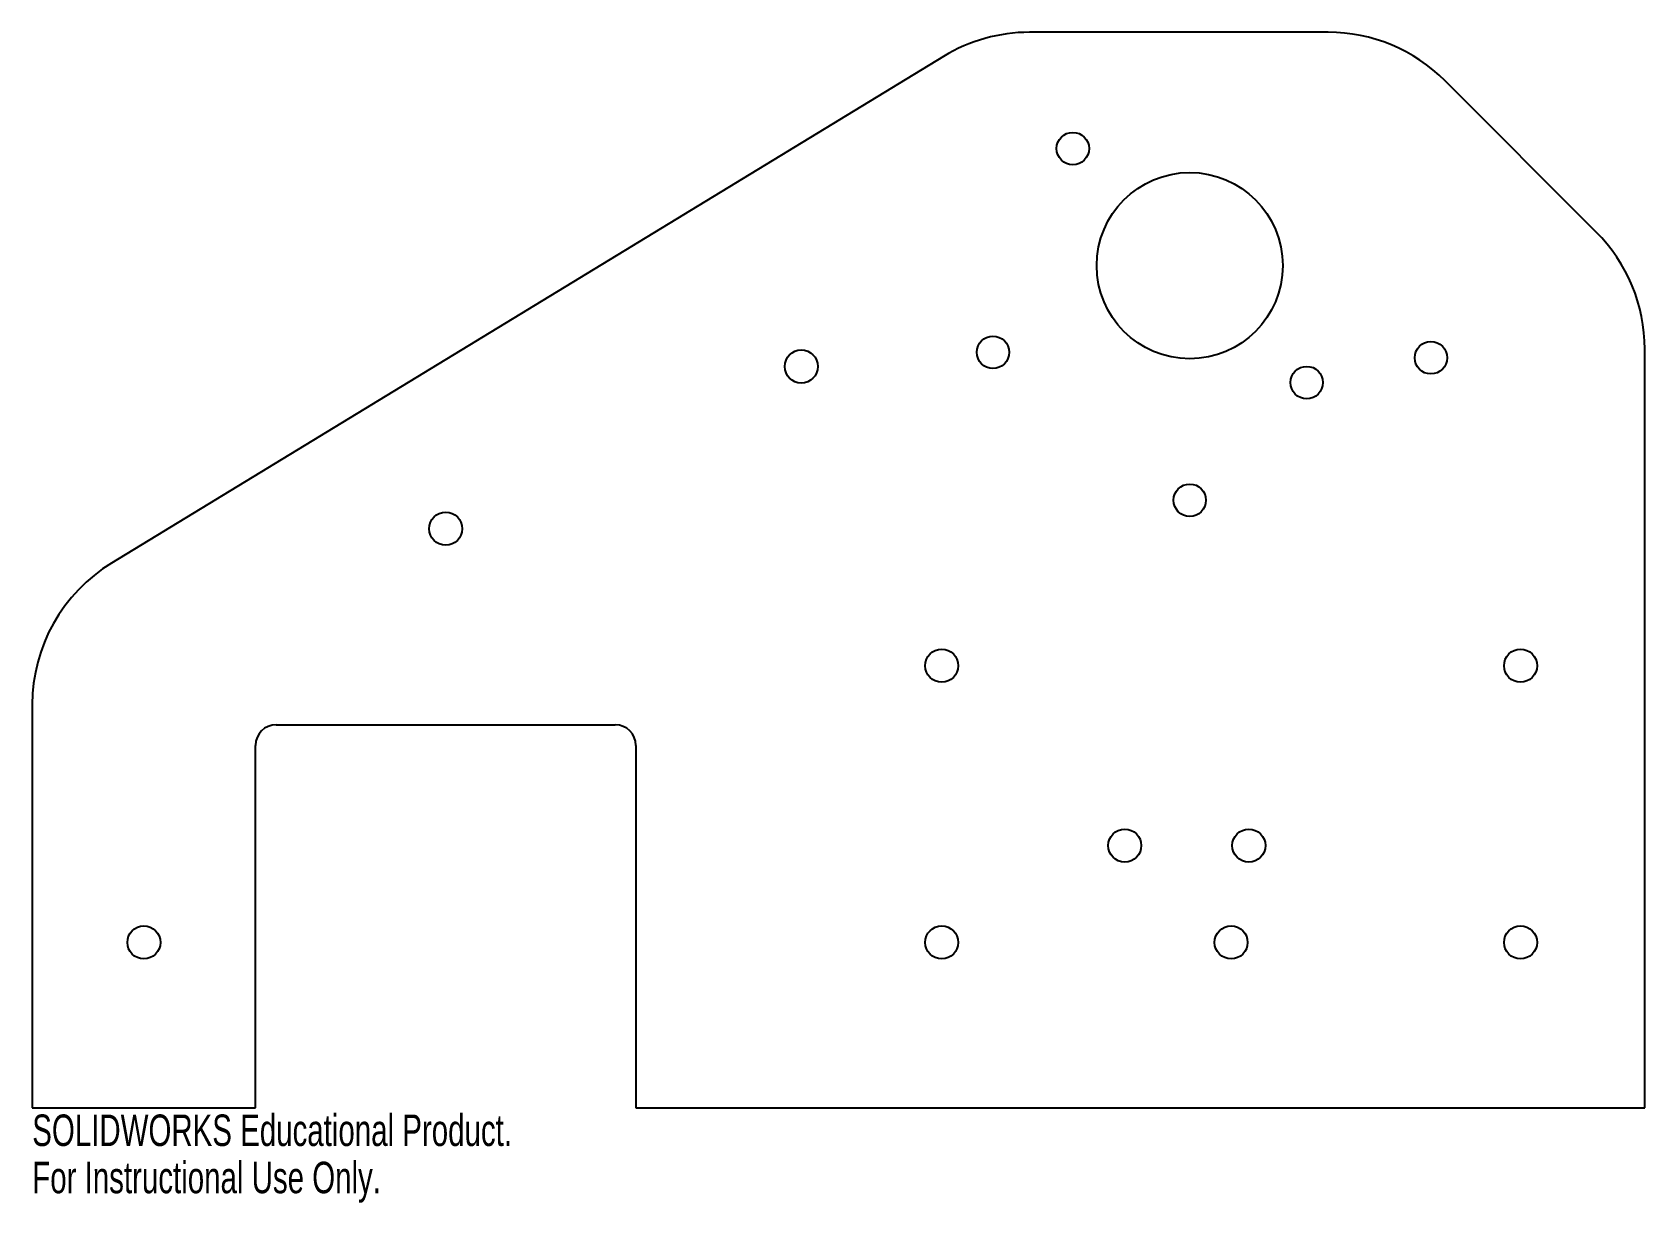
# Model space of a CAD drawing. Header units: inches. Extents: x -9.75 to 0, y -0.57 to 6.5.
import ezdxf

# ---------------------------------------------------------------- set-up
doc = ezdxf.new("R2010")
doc.units = ezdxf.units.IN
doc.header["$MEASUREMENT"] = 0
doc.styles.add('SLDTEXTSTYLE0', font='TXT', dxfattribs={"width": 0.7})

msp = doc.modelspace()

# ---------------------------------------------------------------- linework, layer by layer
at = {"color": 7, "linetype": 'Continuous', "lineweight": 25}
for p, q in [((-1.9142, 6.5), (-3.7196, 6.5)), ((-4.2395, 6.3542), (-9.2699, 3.2922)), ((-0.2929, 5.2929), (-1.2071, 6.2071)), ((0, 0), (0, 4.5858)), ((-9.75, 2.438), (-9.75, 0)), ((-8.275, 2.315), (-6.225, 2.315)), ((-8.4, 0), (-8.4, 2.19)), ((-6.1, 2.19), (-6.1, 0)), ((-9.75, 0), (-8.4, 0)), ((-6.1, 0), (0, 0))]:
    msp.add_line(p, q, dxfattribs=at)
for centre, radius in [((-3.458, 5.797), 0.098), ((-2.751, 5.09), 0.5625), ((-3.941, 4.566), 0.098), ((-1.293, 4.533), 0.098), ((-5.1, 4.4801), 0.1), ((-2.044, 4.383), 0.098), ((-2.751, 3.672), 0.098), ((-7.25, 3.5), 0.1), ((-4.251, 2.6721), 0.1), ((-0.751, 2.6721), 0.1), ((-3.1441, 1.5849), 0.1), ((-2.3941, 1.5849), 0.1), ((-9.075, 1), 0.1), ((-4.251, 1), 0.1), ((-2.501, 1), 0.1), ((-0.751, 1), 0.1)]:
    msp.add_circle(centre, radius, dxfattribs=at)
for centre, radius, start, end in [((-3.7196, 5.5), 1, 90, 121.32869), ((-1.9142, 5.5), 1, 45, 90), ((-1, 4.5858), 1, 0, 45), ((-8.75, 2.438), 1, 121.32869, 180), ((-8.275, 2.19), 0.125, 90, 180), ((-6.225, 2.19), 0.125, 0, 90)]:
    msp.add_arc(centre, radius, start, end, dxfattribs=at)

# ---------------------------------------------------------------- texts
at = {"color": 7, "linetype": 'Continuous', "char_height": 0.1903, "attachment_point": 1, "style": 'SLDTEXTSTYLE0'}
for s, insert in [('SOLIDWORKS Educational Product.', (-9.75, -0.0401)), ('For Instructional Use Only.', (-9.75, -0.3256))]:
    msp.add_mtext(s, dxfattribs=dict(at, insert=insert))

doc.saveas('drawing.dxf')
